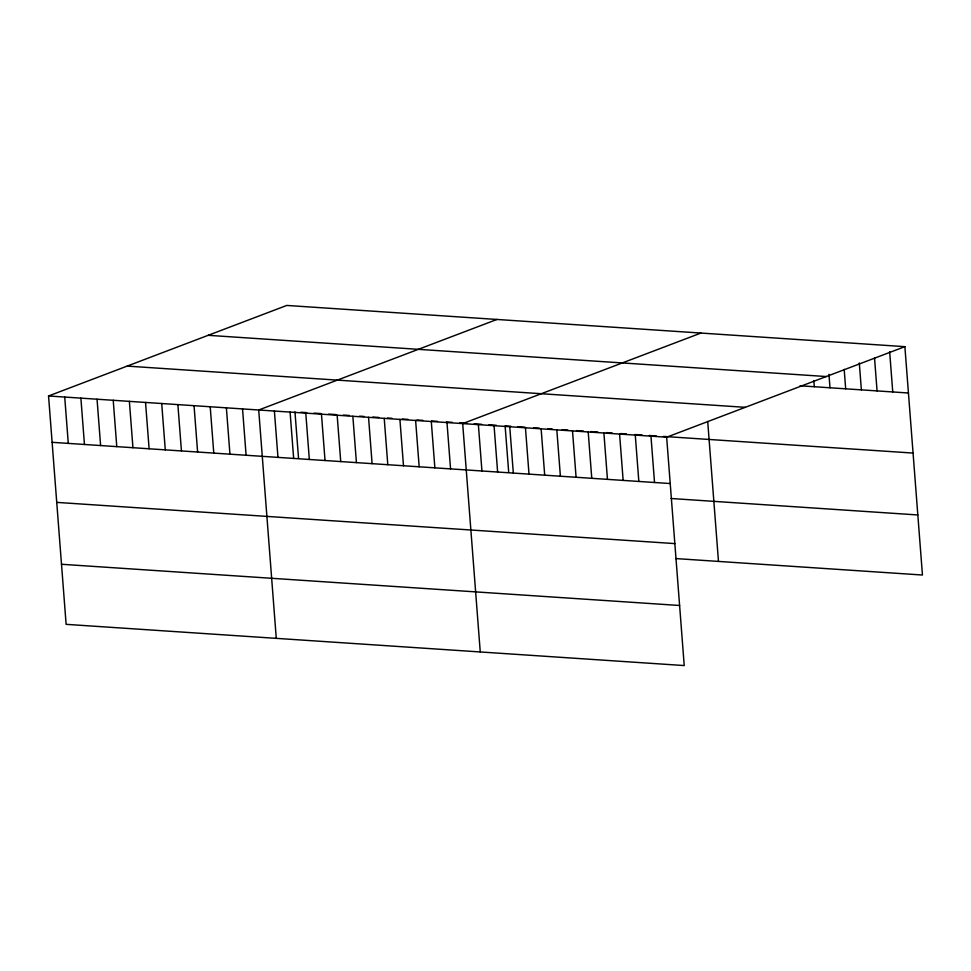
<?xml version="1.0" encoding="UTF-8"?>
<svg xmlns="http://www.w3.org/2000/svg" width="971" height="971" viewBox="0 0 971 971"><rect width="100%" height="100%" fill="white"/><g stroke="black" fill="none" stroke-linecap="round" stroke-linejoin="round"><path stroke-width="1.46" d="M904.875 346.659L666.652 437.205L684.227 665.56L66.125 624.341L48.55 395.974L286.773 305.44L904.875 346.659L922.45 575.026L675.682 558.568M496.934 319.459L258.711 409.993L276.274 638.348M700.904 333.065L462.682 423.599L480.257 651.954M208.158 335.311L826.26 376.542M800.043 385.778L908.443 393M127.165 366.103L745.267 407.322M300.84 412.238L306.715 412.626M314.07 413.124L321.413 413.61M328.768 414.095L336.112 414.593M343.455 415.078L349.342 415.467M359.622 416.158L364.04 416.45M372.852 417.045L378.726 417.433M387.55 418.016L391.956 418.319M402.249 418.999L408.123 419.387M416.935 419.982L422.822 420.37M431.634 420.965L437.52 421.353M446.332 421.936L452.207 422.336M459.562 422.822L466.905 423.307M474.261 423.805L481.604 424.291M488.947 424.788L496.302 425.274M510.819 426.245L505.114 425.856L508.695 472.282M517.956 426.718L525.093 427.191M533.649 427.762L539.354 428.15M547.911 428.721L552.183 429M562.173 429.668L567.877 430.044M576.434 430.614L583.571 431.1M590.696 431.573L597.833 432.046M606.39 432.617L612.094 432.993M620.651 433.564L626.356 433.952M634.925 434.523L642.049 434.996M649.186 435.469L656.311 435.943M663.448 436.416L913.068 453.069M48.55 395.974L666.652 437.205M52.118 442.315L670.221 483.546M671.058 498.499L917.826 514.958M56.743 502.383L674.845 543.602M61.501 564.272L679.603 605.491M889.642 351.599L892.75 391.956M874.531 358.02L877.068 390.912M859.299 362.96L861.374 389.869M844.187 369.381L845.68 388.813M828.955 374.32L829.987 387.769M813.844 380.741L814.305 386.725M707.701 421.45L718.479 561.42M650.958 436.149L654.527 482.49M635.277 435.105L638.833 481.446M619.583 434.061L623.151 480.402M603.889 433.017L607.458 479.358M588.208 431.974L591.764 478.302M572.514 430.918L576.082 477.259M556.82 429.874L560.388 476.215M541.126 428.83L544.695 475.171M525.445 427.786L529.001 474.127M509.751 426.73L513.319 473.071M494.057 425.686L497.625 472.027M478.375 424.643L481.932 470.984M446.988 422.555L450.556 468.884M431.294 421.499L434.862 467.84M415.612 420.455L419.169 466.796M399.918 419.411L403.487 465.752M384.225 418.367L387.793 464.708M368.543 417.312L372.099 463.653M352.849 416.268L356.418 462.609M337.155 415.224L340.724 461.565M321.462 414.18L325.03 460.521M305.78 413.136L309.336 459.465M294.966 411.85L298.534 458.263M290.086 412.08L293.655 458.421M274.392 411.036L277.961 457.377M242.544 408.912L246.1 455.253M226.377 407.832L229.945 454.173M210.209 406.752L213.778 453.093M194.042 405.684L197.611 452.013M177.875 404.604L181.443 450.945M161.708 403.523L165.276 449.864M145.541 402.443L149.109 448.784M129.374 401.363L132.942 447.704M113.219 400.283L116.775 446.624M97.051 399.215L100.608 445.543M80.884 398.134L84.453 444.475M64.717 397.054L68.286 443.395"/></g></svg>
